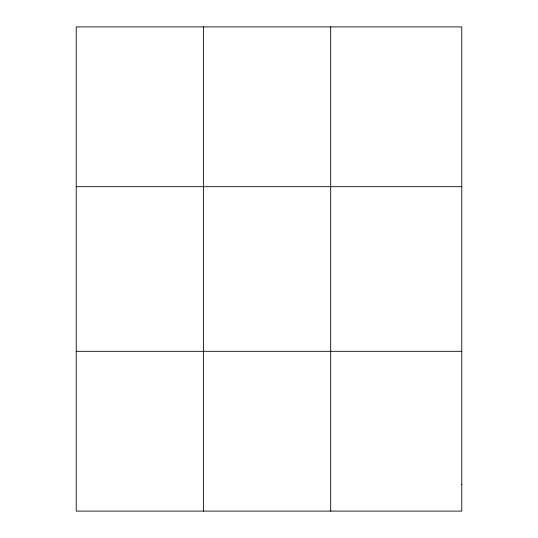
<?xml version="1.0" encoding="UTF-8"?>
<svg xmlns="http://www.w3.org/2000/svg" width="538" height="538" viewBox="0 0 538 538"><rect width="100%" height="100%" fill="white"/><g stroke="black" fill="none" stroke-linecap="round" stroke-linejoin="round"><path stroke-width="0.81" d="M203.458 26.9L203.458 511.1M330.688 26.9L330.688 511.1M76.221 186.686L461.779 186.686M76.221 351.314L461.779 351.314M461.779 484.469L461.779 511.1L76.221 511.1L76.221 26.9L461.779 26.9L461.779 484.469"/></g></svg>
